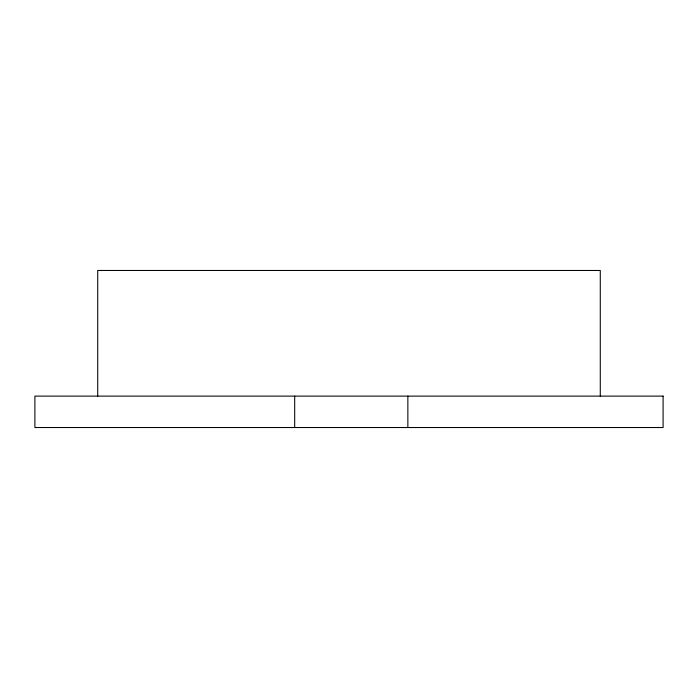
<?xml version="1.0" encoding="UTF-8"?>
<svg xmlns="http://www.w3.org/2000/svg" width="698" height="698" viewBox="0 0 698 698"><rect width="100%" height="100%" fill="white"/><g stroke="black" fill="none" stroke-linecap="round" stroke-linejoin="round"><path stroke-width="1.05" d="M600.28 396.115L600.28 270.475L97.72 270.475L97.72 396.115M407.859 396.115L407.859 427.525M294.687 396.115L294.687 427.525M663.1 396.115L34.9 396.115L34.9 427.525L663.1 427.525L663.1 396.115"/></g></svg>
